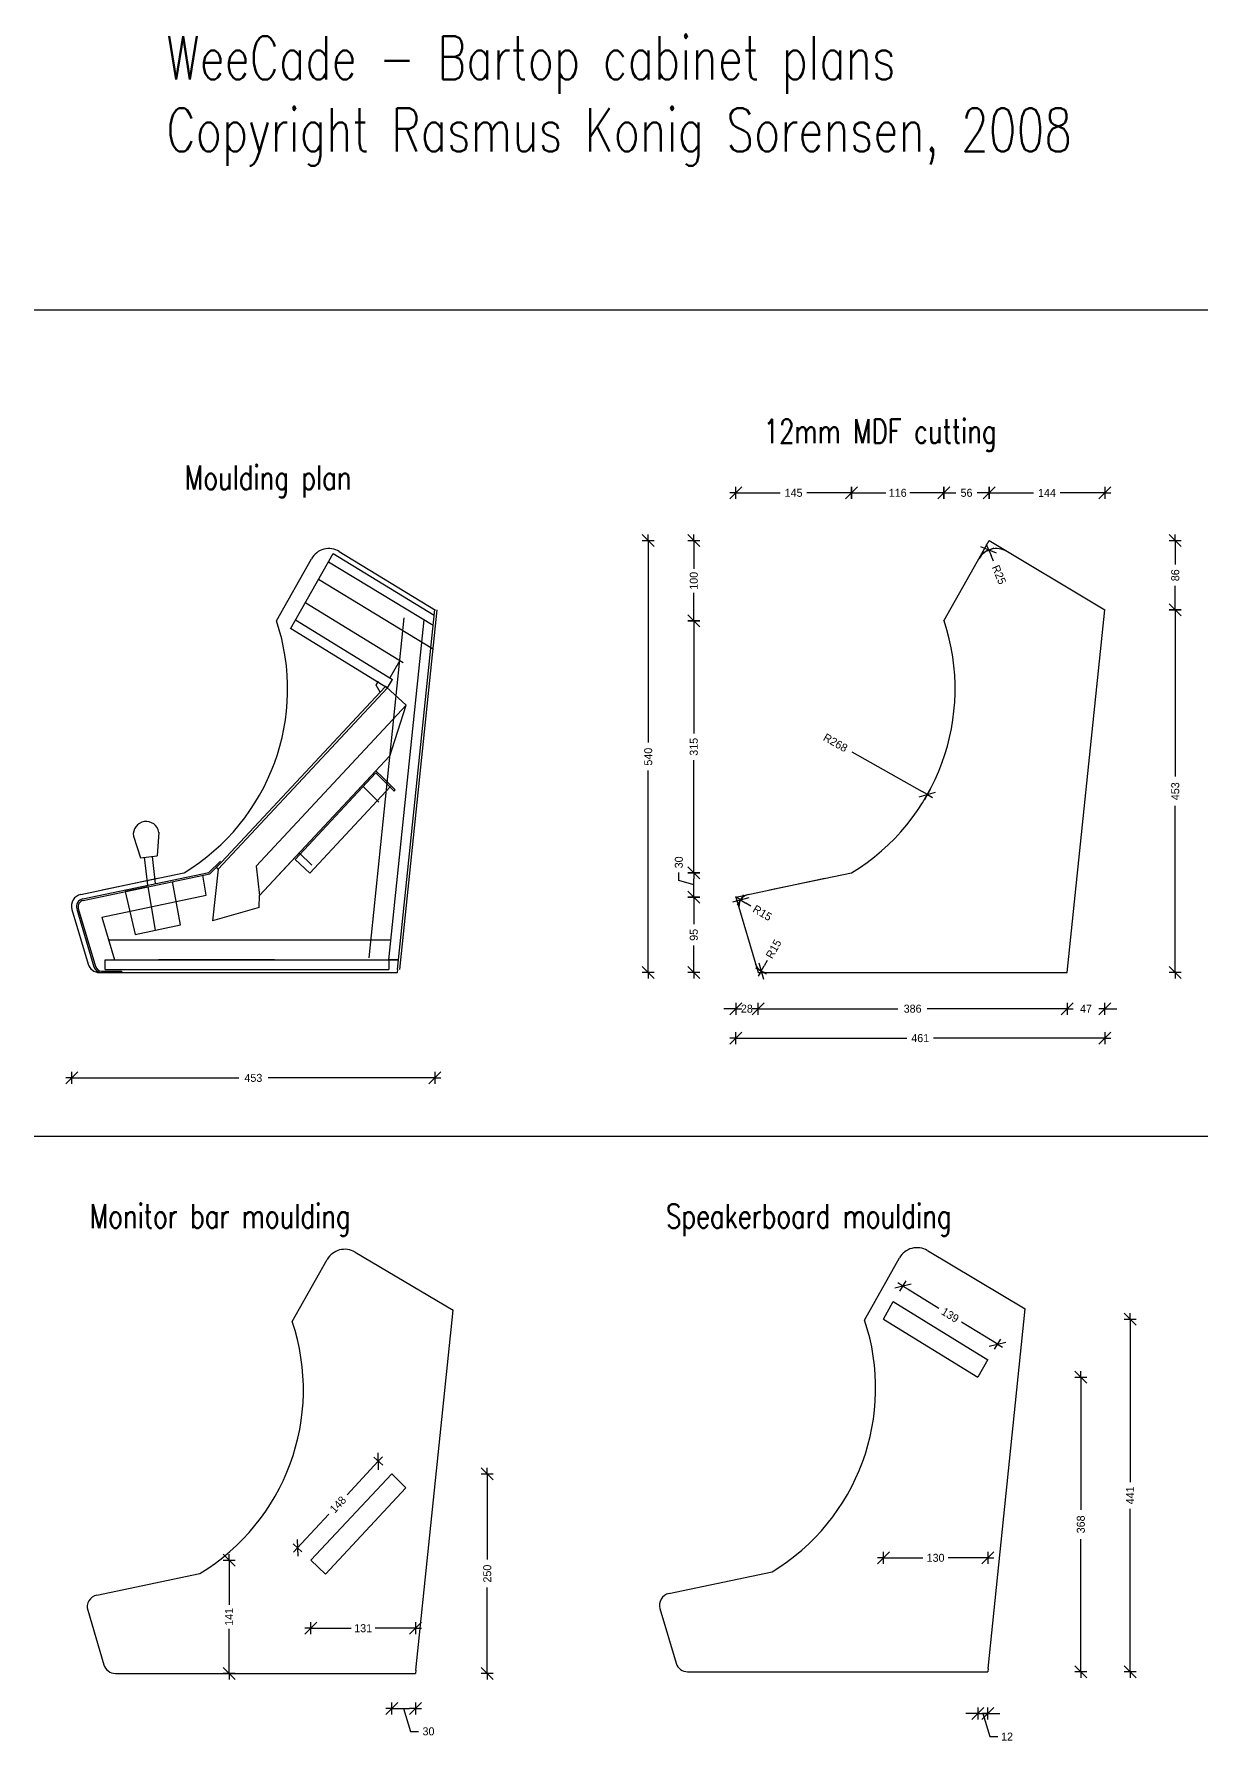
# Model space of a CAD drawing. Header units: millimetres. Extents: x 9064 to 11634, y -1567 to 2512.
# Drawn here: x 9064 to 10523, y 377 to 2512 of the extents above; entities that cross this region are included whole.
import ezdxf

# ---------------------------------------------------------------- set-up
doc = ezdxf.new("R2010")
doc.units = ezdxf.units.MM
doc.header["$LTSCALE"] = 100
doc.layers.get('0').update_dxf_attribs({"lineweight": 25})
doc.styles.add('Arch-Dim', font='romans.shx', dxfattribs={"width": 0.75})
doc.dimstyles.new('BYG', dxfattribs={"dimscale": 0, "dimtxt": 2, "dimasz": 1.5, "dimexe": 1.25, "dimexo": 0.625, "dimgap": 1, "dimtad": 0, "dimdec": 0, "dimzin": 0, "dimdsep": 46, "dimtxsty": 'Standard', "dimblk1": 'BTSKRAM', "dimblk2": 'BTSKRAM', "dimsah": 1, "dimcen": 1.5, "dimse1": 1, "dimse2": 1, "dimadec": 0, "dimazin": 0, "dimtfac": 1, "dimtdec": 0, "dimtofl": 0, "dimtmove": 1, "dimatfit": 3, "dimldrblk": 'BTSKRAM', "dimfxl": 1, "dimtolj": 1, "dimtzin": 0, "dimarcsym": 0})

# ---------------------------------------------------------------- blocks, each defined once
blk = doc.blocks.new('BTSKRAM')
for p, q in [((-1, -1), (1, 1)), ((0, 0), (-1, 0)), ((0, 1), (0, -1)), ((0, 0), (1, 0))]:
    blk.add_line(p, q)
blk = doc.blocks.new('*D67')
at = {"color": 0, "lineweight": -2}
for p, q in [((9118.6, 1207.1), (9319.5, 1207.1)), ((9557.1, 1207.1), (9356.2, 1207.1))]:
    blk.add_line(p, q, dxfattribs=at)
at = {"layer": 'Defpoints', "color": 0}
for p in [(9564.6, 1792.1), (9111.1, 1417.6), (9564.6, 1207.1)]:
    blk.add_point(p, dxfattribs=at)
at = {"color": 0, "lineweight": -2, "xscale": 7.5, "yscale": 7.5, "zscale": 7.5, "rotation": 180}
blk.add_blockref('BTSKRAM', (9111.1, 1207.1), dxfattribs=at)
at = {"color": 0, "lineweight": -2, "xscale": 7.5, "yscale": 7.5, "zscale": 7.5}
blk.add_blockref('BTSKRAM', (9564.6, 1207.1), dxfattribs=at)
at = {"color": 0, "insert": (9337.8, 1207.1), "char_height": 10, "attachment_point": 5}
blk.add_mtext('\\A1;453', dxfattribs=at)
blk = doc.blocks.new('*D69')
at = {"color": 0, "lineweight": -2}
for p, q in [((9933, 1293.6), (9925.5, 1293.6)), ((9975.9, 1293.6), (9983.4, 1293.6))]:
    blk.add_line(p, q, dxfattribs=at)
at = {"layer": 'Defpoints', "color": 0}
for p in [(9940.5, 1433.2), (9968.4, 1338.7), (9968.4, 1293.6)]:
    blk.add_point(p, dxfattribs=at)
at = {"color": 0, "lineweight": -2, "xscale": 7.5, "yscale": 7.5, "zscale": 7.5}
blk.add_blockref('BTSKRAM', (9940.5, 1293.6), dxfattribs=at)
at = {"color": 0, "lineweight": -2, "xscale": 7.5, "yscale": 7.5, "zscale": 7.5, "rotation": 180}
blk.add_blockref('BTSKRAM', (9968.4, 1293.6), dxfattribs=at)
at = {"color": 0, "insert": (9954.4, 1293.6), "char_height": 10, "attachment_point": 5}
blk.add_mtext('\\A1;28', dxfattribs=at)
blk = doc.blocks.new('*D70')
at = {"color": 0, "lineweight": -2}
for p, q in [((9975.9, 1293.6), (10143.2, 1293.6)), ((10347.1, 1293.6), (10179.8, 1293.6))]:
    blk.add_line(p, q, dxfattribs=at)
at = {"layer": 'Defpoints', "color": 0}
for p in [(9968.4, 1338.7), (10354.6, 1338.7), (10354.6, 1293.6)]:
    blk.add_point(p, dxfattribs=at)
at = {"color": 0, "lineweight": -2, "xscale": 7.5, "yscale": 7.5, "zscale": 7.5, "rotation": 180}
blk.add_blockref('BTSKRAM', (9968.4, 1293.6), dxfattribs=at)
at = {"color": 0, "lineweight": -2, "xscale": 7.5, "yscale": 7.5, "zscale": 7.5}
blk.add_blockref('BTSKRAM', (10354.6, 1293.6), dxfattribs=at)
at = {"color": 0, "insert": (10161.5, 1293.6), "char_height": 10, "attachment_point": 5}
blk.add_mtext('\\A1;386', dxfattribs=at)
blk = doc.blocks.new('*D71')
at = {"color": 0, "lineweight": -2}
for p, q in [((10347.1, 1293.6), (10339.6, 1293.6)), ((10409.1, 1293.6), (10416.6, 1293.6))]:
    blk.add_line(p, q, dxfattribs=at)
at = {"layer": 'Defpoints', "color": 0}
for p in [(10401.6, 1792.1), (10354.6, 1338.7), (10401.6, 1293.6)]:
    blk.add_point(p, dxfattribs=at)
at = {"color": 0, "lineweight": -2, "xscale": 7.5, "yscale": 7.5, "zscale": 7.5}
blk.add_blockref('BTSKRAM', (10354.6, 1293.6), dxfattribs=at)
at = {"color": 0, "lineweight": -2, "xscale": 7.5, "yscale": 7.5, "zscale": 7.5, "rotation": 180}
blk.add_blockref('BTSKRAM', (10401.6, 1293.6), dxfattribs=at)
at = {"color": 0, "insert": (10378.1, 1293.6), "char_height": 10, "attachment_point": 5}
blk.add_mtext('\\A1;47', dxfattribs=at)
blk = doc.blocks.new('*D72')
at = {"color": 0, "lineweight": -2}
for p, q in [((9888.1, 1425.7), (9888.1, 1399.2)), ((9888.1, 1346.2), (9888.1, 1372.6))]:
    blk.add_line(p, q, dxfattribs=at)
at = {"layer": 'Defpoints', "color": 0}
for p in [(9888.1, 1433.2), (9940.5, 1433.2), (9968.4, 1338.7)]:
    blk.add_point(p, dxfattribs=at)
at = {"color": 0, "lineweight": -2, "xscale": 7.5, "yscale": 7.5, "zscale": 7.5}
for p, rotation in [((9888.1, 1433.2), 90), ((9888.1, 1338.7), 270)]:
    blk.add_blockref('BTSKRAM', p, dxfattribs=dict(at, rotation=rotation))
at = {"color": 0, "insert": (9888.1, 1385.9), "char_height": 10, "attachment_point": 5, "rotation": 90}
blk.add_mtext('\\A1;95', dxfattribs=at)
blk = doc.blocks.new('*D73')
at = {"color": 0, "lineweight": -2}
for p, q in [((9869.4, 1454), (9869.4, 1464)), ((9888.1, 1448.3), (9869.4, 1454)), ((9888.1, 1440.7), (9888.1, 1456))]:
    blk.add_line(p, q, dxfattribs=at)
at = {"layer": 'Defpoints', "color": 0}
for p in [(9888.1, 1463.5), (10085.1, 1463.5), (9940.5, 1433.2)]:
    blk.add_point(p, dxfattribs=at)
at = {"color": 0, "lineweight": -2, "xscale": 7.5, "yscale": 7.5, "zscale": 7.5}
for p, rotation in [((9888.1, 1463.5), 90), ((9888.1, 1433.2), 270)]:
    blk.add_blockref('BTSKRAM', p, dxfattribs=dict(at, rotation=rotation))
at = {"color": 0, "insert": (9869.4, 1476.5), "char_height": 10, "attachment_point": 5, "rotation": 90}
blk.add_mtext('\\A1;30', dxfattribs=at)
blk = doc.blocks.new('*D74')
at = {"color": 0, "lineweight": -2}
for p, q in [((9888.1, 1770.8), (9888.1, 1637.6)), ((9888.1, 1471), (9888.1, 1604.2))]:
    blk.add_line(p, q, dxfattribs=at)
at = {"layer": 'Defpoints', "color": 0}
for p in [(9888.1, 1778.3), (10200.7, 1778.3), (10085.1, 1463.5)]:
    blk.add_point(p, dxfattribs=at)
at = {"color": 0, "lineweight": -2, "xscale": 7.5, "yscale": 7.5, "zscale": 7.5}
for p, rotation in [((9888.1, 1778.3), 90), ((9888.1, 1463.5), 270)]:
    blk.add_blockref('BTSKRAM', p, dxfattribs=dict(at, rotation=rotation))
at = {"color": 0, "insert": (9888.1, 1620.9), "char_height": 10, "attachment_point": 5, "rotation": 90}
blk.add_mtext('\\A1;315', dxfattribs=at)
blk = doc.blocks.new('*D75')
at = {"color": 0, "lineweight": -2}
for p, q in [((9888.1, 1871.1), (9888.1, 1843.4)), ((9888.1, 1785.8), (9888.1, 1813.4))]:
    blk.add_line(p, q, dxfattribs=at)
at = {"layer": 'Defpoints', "color": 0}
for p in [(9888.1, 1878.6), (10257.1, 1878.6), (10200.7, 1778.3)]:
    blk.add_point(p, dxfattribs=at)
at = {"color": 0, "lineweight": -2, "xscale": 7.5, "yscale": 7.5, "zscale": 7.5}
for p, rotation in [((9888.1, 1878.6), 90), ((9888.1, 1778.3), 270)]:
    blk.add_blockref('BTSKRAM', p, dxfattribs=dict(at, rotation=rotation))
at = {"color": 0, "insert": (9888.1, 1828.4), "char_height": 10, "attachment_point": 5, "rotation": 90}
blk.add_mtext('\\A1;100', dxfattribs=at)
blk = doc.blocks.new('*D76')
at = {"color": 0, "lineweight": -2}
for p, q in [((9948, 1938.3), (9996.1, 1938.3)), ((10077.6, 1938.3), (10029.5, 1938.3))]:
    blk.add_line(p, q, dxfattribs=at)
at = {"layer": 'Defpoints', "color": 0}
for p in [(10085.1, 1938.3), (10085.1, 1463.5), (9940.5, 1433.2)]:
    blk.add_point(p, dxfattribs=at)
at = {"color": 0, "lineweight": -2, "xscale": 7.5, "yscale": 7.5, "zscale": 7.5, "rotation": 180}
blk.add_blockref('BTSKRAM', (9940.5, 1938.3), dxfattribs=at)
at = {"color": 0, "lineweight": -2, "xscale": 7.5, "yscale": 7.5, "zscale": 7.5}
blk.add_blockref('BTSKRAM', (10085.1, 1938.3), dxfattribs=at)
at = {"color": 0, "insert": (10012.8, 1938.3), "char_height": 10, "attachment_point": 5}
blk.add_mtext('\\A1;145', dxfattribs=at)
blk = doc.blocks.new('*D77')
at = {"color": 0, "lineweight": -2}
for p, q in [((10092.6, 1938.3), (10127.9, 1938.3)), ((10193.2, 1938.3), (10157.9, 1938.3))]:
    blk.add_line(p, q, dxfattribs=at)
at = {"layer": 'Defpoints', "color": 0}
for p in [(10200.7, 1938.3), (10200.7, 1778.3), (10085.1, 1463.5)]:
    blk.add_point(p, dxfattribs=at)
at = {"color": 0, "lineweight": -2, "xscale": 7.5, "yscale": 7.5, "zscale": 7.5, "rotation": 180}
blk.add_blockref('BTSKRAM', (10085.1, 1938.3), dxfattribs=at)
at = {"color": 0, "lineweight": -2, "xscale": 7.5, "yscale": 7.5, "zscale": 7.5}
blk.add_blockref('BTSKRAM', (10200.7, 1938.3), dxfattribs=at)
at = {"color": 0, "insert": (10142.9, 1938.3), "char_height": 10, "attachment_point": 5}
blk.add_mtext('\\A1;116', dxfattribs=at)
blk = doc.blocks.new('*D78')
at = {"color": 0, "lineweight": -2}
for p, q in [((10208.2, 1938.3), (10215.6, 1938.3)), ((10249.6, 1938.3), (10242.3, 1938.3))]:
    blk.add_line(p, q, dxfattribs=at)
at = {"layer": 'Defpoints', "color": 0}
for p in [(10257.1, 1938.3), (10257.1, 1878.6), (10200.7, 1778.3)]:
    blk.add_point(p, dxfattribs=at)
at = {"color": 0, "lineweight": -2, "xscale": 7.5, "yscale": 7.5, "zscale": 7.5, "rotation": 180}
blk.add_blockref('BTSKRAM', (10200.7, 1938.3), dxfattribs=at)
at = {"color": 0, "lineweight": -2, "xscale": 7.5, "yscale": 7.5, "zscale": 7.5}
blk.add_blockref('BTSKRAM', (10257.1, 1938.3), dxfattribs=at)
at = {"color": 0, "insert": (10228.9, 1938.3), "char_height": 10, "attachment_point": 5}
blk.add_mtext('\\A1;56', dxfattribs=at)
blk = doc.blocks.new('*D79')
at = {"color": 0, "lineweight": -2}
for p, q in [((10264.6, 1938.3), (10312.7, 1938.3)), ((10394.1, 1938.3), (10346, 1938.3))]:
    blk.add_line(p, q, dxfattribs=at)
at = {"layer": 'Defpoints', "color": 0}
for p in [(10401.6, 1938.3), (10257.1, 1878.6), (10401.6, 1792.1)]:
    blk.add_point(p, dxfattribs=at)
at = {"color": 0, "lineweight": -2, "xscale": 7.5, "yscale": 7.5, "zscale": 7.5, "rotation": 180}
blk.add_blockref('BTSKRAM', (10257.1, 1938.3), dxfattribs=at)
at = {"color": 0, "lineweight": -2, "xscale": 7.5, "yscale": 7.5, "zscale": 7.5}
blk.add_blockref('BTSKRAM', (10401.6, 1938.3), dxfattribs=at)
at = {"color": 0, "insert": (10329.4, 1938.3), "char_height": 10, "attachment_point": 5}
blk.add_mtext('\\A1;144', dxfattribs=at)
blk = doc.blocks.new('*D80')
at = {"color": 0, "lineweight": -2}
for p, q in [((10489.7, 1871.1), (10489.7, 1848.7)), ((10489.7, 1799.6), (10489.7, 1822))]:
    blk.add_line(p, q, dxfattribs=at)
at = {"layer": 'Defpoints', "color": 0}
for p in [(10257.1, 1878.6), (10401.6, 1792.1), (10489.7, 1792.1)]:
    blk.add_point(p, dxfattribs=at)
at = {"color": 0, "lineweight": -2, "xscale": 7.5, "yscale": 7.5, "zscale": 7.5}
for p, rotation in [((10489.7, 1878.6), 90), ((10489.7, 1792.1), 270)]:
    blk.add_blockref('BTSKRAM', p, dxfattribs=dict(at, rotation=rotation))
at = {"color": 0, "insert": (10489.7, 1835.3), "char_height": 10, "attachment_point": 5, "rotation": 90}
blk.add_mtext('\\A1;86', dxfattribs=at)
blk = doc.blocks.new('*D81')
at = {"color": 0, "lineweight": -2}
for p, q in [((10489.7, 1784.6), (10489.7, 1583.7)), ((10489.7, 1346.2), (10489.7, 1547.1))]:
    blk.add_line(p, q, dxfattribs=at)
at = {"layer": 'Defpoints', "color": 0}
for p in [(10401.6, 1792.1), (10354.6, 1338.7), (10489.7, 1338.7)]:
    blk.add_point(p, dxfattribs=at)
at = {"color": 0, "lineweight": -2, "xscale": 7.5, "yscale": 7.5, "zscale": 7.5}
for p, rotation in [((10489.7, 1792.1), 90), ((10489.7, 1338.7), 270)]:
    blk.add_blockref('BTSKRAM', p, dxfattribs=dict(at, rotation=rotation))
at = {"color": 0, "insert": (10489.7, 1565.4), "char_height": 10, "attachment_point": 5, "rotation": 90}
blk.add_mtext('\\A1;453', dxfattribs=at)
blk = doc.blocks.new('*D82')
at = {"color": 0, "lineweight": -2}
for p, q in [((9948, 1256.8), (10154.3, 1256.8)), ((10394.1, 1256.8), (10187.7, 1256.8))]:
    blk.add_line(p, q, dxfattribs=at)
at = {"layer": 'Defpoints', "color": 0}
for p in [(10401.6, 1792.1), (9940.5, 1433.2), (10401.6, 1256.8)]:
    blk.add_point(p, dxfattribs=at)
at = {"color": 0, "lineweight": -2, "xscale": 7.5, "yscale": 7.5, "zscale": 7.5, "rotation": 180}
blk.add_blockref('BTSKRAM', (9940.5, 1256.8), dxfattribs=at)
at = {"color": 0, "lineweight": -2, "xscale": 7.5, "yscale": 7.5, "zscale": 7.5}
blk.add_blockref('BTSKRAM', (10401.6, 1256.8), dxfattribs=at)
at = {"color": 0, "insert": (10171, 1256.8), "char_height": 10, "attachment_point": 5}
blk.add_mtext('\\A1;461', dxfattribs=at)
blk = doc.blocks.new('*D83')
at = {"color": 0, "lineweight": -2}
for p, q in [((9831.2, 1871.1), (9831.2, 1626.1)), ((9831.2, 1346.2), (9831.2, 1591.1))]:
    blk.add_line(p, q, dxfattribs=at)
at = {"layer": 'Defpoints', "color": 0}
for p in [(9831.2, 1878.6), (10257.1, 1878.6), (9968.4, 1338.7)]:
    blk.add_point(p, dxfattribs=at)
at = {"color": 0, "lineweight": -2, "xscale": 7.5, "yscale": 7.5, "zscale": 7.5}
for p, rotation in [((9831.2, 1878.6), 90), ((9831.2, 1338.7), 270)]:
    blk.add_blockref('BTSKRAM', p, dxfattribs=dict(at, rotation=rotation))
at = {"color": 0, "insert": (9831.2, 1608.6), "char_height": 10, "attachment_point": 5, "rotation": 90}
blk.add_mtext('\\A1;540', dxfattribs=at)
blk = doc.blocks.new('*D84')
at = {"color": 0, "lineweight": -2}
blk.add_line((10085.4, 1614.5), (10173.4, 1564.9), dxfattribs=at)
at = {"layer": 'Defpoints', "color": 0}
for p in [(9946.1, 1693.2), (10179.9, 1561.2)]:
    blk.add_point(p, dxfattribs=at)
at = {"color": 0, "lineweight": -2, "xscale": 7.5, "yscale": 7.5, "zscale": 7.5, "rotation": 330.5556707138304}
blk.add_blockref('BTSKRAM', (10179.9, 1561.2), dxfattribs=at)
at = {"color": 0, "insert": (10065.1, 1626), "char_height": 10, "attachment_point": 5, "rotation": 330.5557}
blk.add_mtext('\\A1;R268', dxfattribs=at)
blk = doc.blocks.new('*D85')
at = {"color": 0, "lineweight": -2}
blk.add_line((10262.4, 1852.9), (10259.5, 1859.9), dxfattribs=at)
at = {"layer": 'Defpoints', "color": 0}
for p in [(10256.6, 1866.8), (10266.2, 1843.7)]:
    blk.add_point(p, dxfattribs=at)
at = {"color": 0, "lineweight": -2, "xscale": 7.5, "yscale": 7.5, "zscale": 7.5, "rotation": 112.722342146898}
blk.add_blockref('BTSKRAM', (10256.6, 1866.8), dxfattribs=at)
at = {"color": 0, "insert": (10269.4, 1836), "char_height": 10, "attachment_point": 5, "rotation": 292.7223}
blk.add_mtext('\\A1;R25', dxfattribs=at)
blk = doc.blocks.new('*D86')
at = {"color": 0, "lineweight": -2}
blk.add_line((9959.5, 1421.8), (9953, 1425.7), dxfattribs=at)
at = {"layer": 'Defpoints', "color": 0}
for p in [(9946.6, 1429.5), (9959.5, 1421.8)]:
    blk.add_point(p, dxfattribs=at)
at = {"color": 0, "lineweight": -2, "xscale": 7.5, "yscale": 7.5, "zscale": 7.5, "rotation": 149.269185078711}
blk.add_blockref('BTSKRAM', (9946.6, 1429.5), dxfattribs=at)
at = {"color": 0, "insert": (9973.8, 1413.3), "char_height": 10, "attachment_point": 5, "rotation": 329.2692}
blk.add_mtext('\\A1;R15', dxfattribs=at)
blk = doc.blocks.new('*D87')
at = {"color": 0, "lineweight": -2}
blk.add_line((9979.6, 1353.7), (9975.9, 1347.1), dxfattribs=at)
at = {"layer": 'Defpoints', "color": 0}
for p in [(9979.6, 1353.7), (9972.3, 1340.6)]:
    blk.add_point(p, dxfattribs=at)
at = {"color": 0, "lineweight": -2, "xscale": 7.5, "yscale": 7.5, "zscale": 7.5, "rotation": 240.6161360573702}
blk.add_blockref('BTSKRAM', (9972.3, 1340.6), dxfattribs=at)
at = {"color": 0, "insert": (9987.8, 1368.2), "char_height": 10, "attachment_point": 5, "rotation": 60.6161}
blk.add_mtext('\\A1;R15', dxfattribs=at)
blk = doc.blocks.new('*D88')
at = {"color": 0, "lineweight": -2}
for p, q in [((9630.1, 704.9), (9630.1, 605.1)), ((9630.1, 470.3), (9630.1, 570.1))]:
    blk.add_line(p, q, dxfattribs=at)
at = {"layer": 'Defpoints', "color": 0}
for p in [(9510.7, 712.4), (9540.3, 462.8), (9630.1, 462.8)]:
    blk.add_point(p, dxfattribs=at)
at = {"color": 0, "lineweight": -2, "xscale": 7.5, "yscale": 7.5, "zscale": 7.5}
for p, rotation in [((9630.1, 712.4), 90), ((9630.1, 462.8), 270)]:
    blk.add_blockref('BTSKRAM', p, dxfattribs=dict(at, rotation=rotation))
at = {"color": 0, "insert": (9630.1, 587.6), "char_height": 10, "attachment_point": 5, "rotation": 90}
blk.add_mtext('\\A1;250', dxfattribs=at)
blk = doc.blocks.new('*D89')
at = {"color": 0, "lineweight": -2}
for p, q in [((9518.2, 419.1), (9532.8, 419.1)), ((9525.5, 419.1), (9534.1, 390.4)), ((9534.1, 390.4), (9544.1, 390.4))]:
    blk.add_line(p, q, dxfattribs=at)
at = {"layer": 'Defpoints', "color": 0}
for p in [(9510.7, 712.4), (9540.3, 462.8), (9540.3, 419.1)]:
    blk.add_point(p, dxfattribs=at)
at = {"color": 0, "lineweight": -2, "xscale": 7.5, "yscale": 7.5, "zscale": 7.5, "rotation": 180}
blk.add_blockref('BTSKRAM', (9510.7, 419.1), dxfattribs=at)
at = {"color": 0, "lineweight": -2, "xscale": 7.5, "yscale": 7.5, "zscale": 7.5}
blk.add_blockref('BTSKRAM', (9540.3, 419.1), dxfattribs=at)
at = {"color": 0, "insert": (9556.6, 390.4), "char_height": 10, "attachment_point": 5}
blk.add_mtext('\\A1;30', dxfattribs=at)
blk = doc.blocks.new('*D90')
at = {"color": 0, "lineweight": -2}
for p, q in [((9307.4, 596.7), (9307.4, 548.5)), ((9307.4, 470.3), (9307.4, 518.5))]:
    blk.add_line(p, q, dxfattribs=at)
at = {"layer": 'Defpoints', "color": 0}
for p in [(9409.8, 604.2), (9307.4, 462.8), (9352.8, 462.8)]:
    blk.add_point(p, dxfattribs=at)
at = {"color": 0, "lineweight": -2, "xscale": 7.5, "yscale": 7.5, "zscale": 7.5}
for p, rotation in [((9307.4, 604.2), 90), ((9307.4, 462.8), 270)]:
    blk.add_blockref('BTSKRAM', p, dxfattribs=dict(at, rotation=rotation))
at = {"color": 0, "insert": (9307.4, 533.5), "char_height": 10, "attachment_point": 5, "rotation": 90}
blk.add_mtext('\\A1;141', dxfattribs=at)
blk = doc.blocks.new('*D91')
at = {"color": 0, "lineweight": -2}
for p, q in [((9417.3, 519.3), (9460, 519.3)), ((9532.8, 519.3), (9490, 519.3))]:
    blk.add_line(p, q, dxfattribs=at)
at = {"layer": 'Defpoints', "color": 0}
for p in [(9409.8, 604.2), (9409.8, 519.3), (9540.3, 462.8)]:
    blk.add_point(p, dxfattribs=at)
at = {"color": 0, "lineweight": -2, "xscale": 7.5, "yscale": 7.5, "zscale": 7.5, "rotation": 180}
blk.add_blockref('BTSKRAM', (9409.8, 519.3), dxfattribs=at)
at = {"color": 0, "lineweight": -2, "xscale": 7.5, "yscale": 7.5, "zscale": 7.5}
blk.add_blockref('BTSKRAM', (9540.3, 519.3), dxfattribs=at)
at = {"color": 0, "insert": (9475, 519.3), "char_height": 10, "attachment_point": 5}
blk.add_mtext('\\A1;131', dxfattribs=at)
blk = doc.blocks.new('*D92')
at = {"color": 0, "lineweight": -2}
for p, q in [((9488.8, 722.6), (9454.8, 686.1)), ((9398.1, 625.3), (9432.1, 661.8))]:
    blk.add_line(p, q, dxfattribs=at)
at = {"layer": 'Defpoints', "color": 0}
for p in [(9493.9, 728.1), (9510.7, 712.4), (9409.8, 604.2)]:
    blk.add_point(p, dxfattribs=at)
at = {"color": 0, "lineweight": -2, "xscale": 7.5, "yscale": 7.5, "zscale": 7.5}
for p, rotation in [((9493.9, 728.1), 46.99062782343434), ((9393, 619.8), 226.9906278234344)]:
    blk.add_blockref('BTSKRAM', p, dxfattribs=dict(at, rotation=rotation))
at = {"color": 0, "insert": (9443.5, 673.9), "char_height": 10, "attachment_point": 5, "rotation": 46.9906}
blk.add_mtext('\\A1;148', dxfattribs=at)
blk = doc.blocks.new('*D93')
at = {"color": 0, "lineweight": -2}
for p, q in [((10235.5, 412.6), (10228, 412.6)), ((10243, 412.6), (10255.3, 412.6)), ((10249.2, 412.6), (10257.8, 383.9)), ((10262.8, 412.6), (10270.3, 412.6)), ((10257.8, 383.9), (10267.8, 383.9))]:
    blk.add_line(p, q, dxfattribs=at)
at = {"layer": 'Defpoints', "color": 0}
for p in [(10243, 833.3), (10255.3, 464.9), (10255.3, 412.6)]:
    blk.add_point(p, dxfattribs=at)
at = {"color": 0, "lineweight": -2, "xscale": 7.5, "yscale": 7.5, "zscale": 7.5}
blk.add_blockref('BTSKRAM', (10243, 412.6), dxfattribs=at)
at = {"color": 0, "lineweight": -2, "xscale": 7.5, "yscale": 7.5, "zscale": 7.5, "rotation": 180}
blk.add_blockref('BTSKRAM', (10255.3, 412.6), dxfattribs=at)
at = {"color": 0, "insert": (10279.5, 383.9), "char_height": 10, "attachment_point": 5}
blk.add_mtext('\\A1;12', dxfattribs=at)
blk = doc.blocks.new('*D94')
at = {"color": 0, "lineweight": -2}
for p, q in [((10371.7, 825.8), (10371.7, 667.4)), ((10371.7, 472.4), (10371.7, 630.7))]:
    blk.add_line(p, q, dxfattribs=at)
at = {"layer": 'Defpoints', "color": 0}
for p in [(10243, 833.3), (10255.3, 464.9), (10371.7, 464.9)]:
    blk.add_point(p, dxfattribs=at)
at = {"color": 0, "lineweight": -2, "xscale": 7.5, "yscale": 7.5, "zscale": 7.5}
for p, rotation in [((10371.7, 833.3), 90), ((10371.7, 464.9), 270)]:
    blk.add_blockref('BTSKRAM', p, dxfattribs=dict(at, rotation=rotation))
at = {"color": 0, "insert": (10371.7, 649.1), "char_height": 10, "attachment_point": 5, "rotation": 90}
blk.add_mtext('\\A1;368', dxfattribs=at)
blk = doc.blocks.new('*D95')
at = {"color": 0, "lineweight": -2}
for p, q in [((10132.6, 607.3), (10174.4, 607.3)), ((10247.8, 607.3), (10206, 607.3))]:
    blk.add_line(p, q, dxfattribs=at)
at = {"layer": 'Defpoints', "color": 0}
for p in [(10125.1, 905.7), (10125.1, 607.3), (10255.3, 464.9)]:
    blk.add_point(p, dxfattribs=at)
at = {"color": 0, "lineweight": -2, "xscale": 7.5, "yscale": 7.5, "zscale": 7.5, "rotation": 180}
blk.add_blockref('BTSKRAM', (10125.1, 607.3), dxfattribs=at)
at = {"color": 0, "lineweight": -2, "xscale": 7.5, "yscale": 7.5, "zscale": 7.5}
blk.add_blockref('BTSKRAM', (10255.3, 607.3), dxfattribs=at)
at = {"color": 0, "insert": (10190.2, 607.3), "char_height": 10, "attachment_point": 5}
blk.add_mtext('\\A1;130', dxfattribs=at)
blk = doc.blocks.new('*D96')
at = {"color": 0, "lineweight": -2}
for p, q in [((10433.3, 898.2), (10433.3, 701.9)), ((10433.3, 472.4), (10433.3, 668.6))]:
    blk.add_line(p, q, dxfattribs=at)
at = {"layer": 'Defpoints', "color": 0}
for p in [(10125.1, 905.7), (10255.3, 464.9), (10433.3, 464.9)]:
    blk.add_point(p, dxfattribs=at)
at = {"color": 0, "lineweight": -2, "xscale": 7.5, "yscale": 7.5, "zscale": 7.5}
for p, rotation in [((10433.3, 905.7), 90), ((10433.3, 464.9), 270)]:
    blk.add_blockref('BTSKRAM', p, dxfattribs=dict(at, rotation=rotation))
at = {"color": 0, "insert": (10433.3, 685.3), "char_height": 10, "attachment_point": 5, "rotation": 90}
blk.add_mtext('\\A1;441', dxfattribs=at)
blk = doc.blocks.new('*D97')
at = {"color": 0, "lineweight": -2}
for p, q in [((10155.8, 943), (10194.2, 919.4)), ((10261.1, 878.4), (10222.6, 902))]:
    blk.add_line(p, q, dxfattribs=at)
at = {"layer": 'Defpoints', "color": 0}
for p in [(10149.4, 947), (10137.4, 927.5), (10255.5, 855)]:
    blk.add_point(p, dxfattribs=at)
at = {"color": 0, "lineweight": -2, "xscale": 7.5, "yscale": 7.5, "zscale": 7.5}
for p, rotation in [((10149.4, 947), 148.4497350870203), ((10267.5, 874.4), 328.4497350870203)]:
    blk.add_blockref('BTSKRAM', p, dxfattribs=dict(at, rotation=rotation))
at = {"color": 0, "insert": (10208.4, 910.7), "char_height": 10, "attachment_point": 5, "rotation": 328.4497}
blk.add_mtext('\\A1;139', dxfattribs=at)

msp = doc.modelspace()

# ---------------------------------------------------------------- linework, layer by layer
for p, q in [((9063.9, 2167.1), (11634.4, 2167.1)), ((10200.7, 1778.3), (10257.1, 1878.6)), ((10257.1, 1878.6), (10401.6, 1792.1)), ((9384.1, 1768.5), (9437.4, 1862.7)), ((9437.4, 1862.7), (9563.9, 1785.5)), ((9445.2, 1865.1), (9565.2, 1791.7)), ((9366.7, 1778.3), (9410.4, 1855.9)), ((9431.5, 1852.3), (9562.6, 1772.8)), ((9419.2, 1830.5), (9561.6, 1743.9)), ((9403.4, 1800.8), (9524.9, 1726.3)), ((9390.4, 1779.5), (9511.8, 1705)), ((9482.3, 1357.2), (9526.3, 1782)), ((9507.2, 1354.7), (9551.2, 1779.4)), ((9518, 1342.7), (9564.6, 1792.5)), ((9521, 1342.4), (9567.6, 1792.2)), ((10354.6, 1338.7), (10401.6, 1792.1)), ((9384.4, 1769), (9505.5, 1694.7)), ((9520.8, 1728.8), (9508.3, 1707.1)), ((9294, 1467.9), (9505.4, 1694.6)), ((9294, 1467.9), (9505.4, 1694.6)), ((9298, 1476.8), (9496.3, 1689.4)), ((9298, 1476.8), (9496.3, 1689.4)), ((9491.3, 1698), (9494.2, 1702.9)), ((9496.1, 1689.2), (9491.3, 1698)), ((9503, 1696.4), (9496.1, 1689.2)), ((9505.4, 1694.6), (9503, 1696.4)), ((9528.8, 1672.8), (9504.2, 1695.5)), ((9505.5, 1694.7), (9511.8, 1705)), ((9528.8, 1672.8), (9341.3, 1471.7)), ((9507.7, 1608.1), (9528.8, 1672.8)), ((9507.7, 1609.1), (9345.4, 1435.1)), ((9367.5, 1458.8), (9491, 1591)), ((9367.5, 1458.8), (9491, 1591)), ((9491, 1588.2), (9390, 1480)), ((9498.8, 1583.2), (9491, 1591)), ((9497.4, 1581.8), (9491, 1588.2)), ((9497.4, 1581.8), (9513.7, 1565.6)), ((9515.1, 1567), (9498.8, 1583.2)), ((9509.3, 1571.2), (9408.3, 1463)), ((9474.5, 1571.7), (9494.7, 1551.6)), ((9474.5, 1571.7), (9494.7, 1551.6)), ((9513.7, 1565.6), (9515.1, 1567)), ((9188, 1509.2), (9196.8, 1482.3)), ((9219.6, 1514.1), (9217.6, 1484.7)), ((9196.8, 1482.3), (9217.6, 1484.7)), ((9205.8, 1447.9), (9201.8, 1482.9)), ((9215.6, 1449.9), (9211.7, 1484)), ((9282.3, 1463.9), (9296.6, 1478.2)), ((9282.3, 1463.9), (9296.6, 1478.2)), ((9283.3, 1462.1), (9298, 1476.8)), ((9283.3, 1462.1), (9298, 1476.8)), ((9408.3, 1463), (9390, 1480)), ((9395.2, 1488.5), (9410.7, 1473)), ((9122.4, 1436.5), (9218, 1456.6)), ((9122.4, 1436.5), (9218, 1456.6)), ((9124.7, 1430.9), (9282.3, 1463.9)), ((9124.7, 1430.9), (9282.3, 1463.9)), ((9125.1, 1428.9), (9283.3, 1462.1)), ((9125.1, 1428.9), (9283.3, 1462.1)), ((9148.8, 1442), (9251.1, 1463.5)), ((9148.8, 1442), (9251.1, 1463.5)), ((9246.8, 1398.6), (9236.7, 1452.6)), ((9279, 1435.6), (9274.8, 1460.3)), ((9294, 1467.9), (9286.7, 1403.3)), ((9294, 1467.9), (9291.6, 1470.4)), ((9294, 1467.9), (9291.6, 1470.4)), ((9341.3, 1471.7), (9345.4, 1435.1)), ((9940.5, 1433.2), (10052, 1456.6)), ((9982.8, 1442), (10085.1, 1463.5)), ((9148.3, 1408.2), (9279, 1435.6)), ((9206, 1445.9), (9177.6, 1439.9)), ((9206, 1445.9), (9177.6, 1439.9)), ((9177.6, 1439.9), (9190, 1386.5)), ((9206, 1445.9), (9215.3, 1391.7)), ((9345.2, 1420.2), (9345.4, 1435.1)), ((9940.5, 1433.2), (9968.4, 1338.7)), ((9111.1, 1417.6), (9131.2, 1349.4)), ((9111.1, 1417.6), (9131.2, 1349.4)), ((9117.1, 1418.2), (9138.6, 1345.8)), ((9117.1, 1418.2), (9138.6, 1345.8)), ((9119.1, 1418.8), (9140.5, 1346.4)), ((9119.1, 1418.8), (9140.5, 1346.4)), ((9345.2, 1420.2), (9286.7, 1403.3)), ((9148.3, 1408.2), (9164.1, 1354.7)), ((9190, 1386.5), (9246.8, 1398.6)), ((9156.7, 1379.7), (9509.8, 1379.7)), ((9152.8, 1354.7), (9507.2, 1354.7)), ((9152.8, 1342.7), (9152.8, 1354.7)), ((9152.8, 1354.7), (9507.2, 1354.7)), ((9152.8, 1342.7), (9152.8, 1354.7)), ((9364.2, 1354.7), (9219.2, 1354.7)), ((9364.2, 1354.7), (9219.2, 1354.7)), ((9507.2, 1354.7), (9519.2, 1354.7)), ((9519.2, 1354.7), (9507.2, 1354.7)), ((9507.2, 1354.7), (9507.2, 1342.7)), ((9145.6, 1338.7), (9151.9, 1338.7)), ((9145.6, 1338.7), (9151.9, 1338.7)), ((9148.2, 1340.7), (9173, 1340.7)), ((9148.2, 1340.7), (9173, 1340.7)), ((9148.2, 1338.7), (9517.6, 1338.7)), ((9148.2, 1338.7), (9517.6, 1338.7)), ((9152.8, 1342.7), (9507.2, 1342.7)), ((9152.8, 1342.7), (9507.2, 1342.7)), ((9173, 1340.7), (9173, 1338.7)), ((9173, 1340.7), (9173, 1338.7)), ((9518, 1342.7), (9517.6, 1338.6)), ((9968.4, 1338.7), (10354.6, 1338.7)), ((9063.9, 1134.1), (11634.4, 1134.1)), ((9464.9, 989.3), (9587.3, 916.7)), ((10101.4, 904.5), (10145.1, 982.1)), ((10179.9, 991.3), (10302.3, 918.7)), ((9386.4, 902.5), (9430.1, 980.1)), ((10125.1, 905.7), (10137.4, 927.5)), ((10137.4, 927.5), (10255.5, 854.9)), ((10255.7, 468.9), (10302.3, 918.7)), ((9540.7, 466.9), (9587.3, 916.7)), ((10125.1, 905.7), (10243, 833.3)), ((10255.5, 855), (10243, 833.3)), ((9510.7, 712.4), (9409.8, 604.2)), ((9517.1, 706), (9510.7, 712.4)), ((9517.1, 706), (9528.4, 694.7)), ((9528.4, 694.7), (9428, 587.1)), ((9428, 587.1), (9409.8, 604.2)), ((9142.1, 560.7), (9270.9, 587.7)), ((9857.1, 562.7), (9985.9, 589.7)), ((9130.8, 541.8), (9151, 473.6)), ((9845.8, 543.8), (9866, 475.6)), ((9165.4, 462.9), (9540.3, 462.8)), ((9540.7, 466.9), (9540.3, 462.8)), ((9880.4, 464.9), (10255.3, 464.9)), ((10255.7, 468.9), (10255.3, 464.9))]:
    msp.add_line(p, q)
for centre, radius, start, end in [((9432.2, 1843.7), 25, 58.6895, 150.7442), ((10266.2, 1843.7), 25, 58.6895, 150.7442), ((9112.1, 1693.2), 268.5, 301.1932, 18.4885), ((9946.1, 1693.2), 268.5, 301.1932, 18.4885), ((9203.8, 1511.6), 16, 8.6769, 188.6769), ((9125.5, 1421.8), 15, 101.8421, 196.4784), ((9125.5, 1421.8), 15, 101.8421, 196.4784), ((9126.7, 1421.1), 10, 101.8421, 196.4784), ((9126.7, 1421.1), 10, 101.8421, 196.4784), ((9959.5, 1421.8), 15, 101.8421, 196.4784), ((9126.7, 1421.1), 8, 101.8421, 196.4784), ((9126.7, 1421.1), 8, 101.8421, 196.4784), ((9145.6, 1353.7), 15, 196.4784, 270), ((9145.6, 1353.7), 15, 196.4784, 270), ((9148.2, 1348.7), 10, 196.4784, 270), ((9148.2, 1348.7), 10, 196.4784, 270), ((9148.2, 1348.7), 8, 196.4784, 270), ((9148.2, 1348.7), 8, 196.4784, 270), ((9979.6, 1353.7), 15, 196.4784, 270), ((9451.9, 967.9), 25, 58.6895, 150.7442), ((10166.9, 969.9), 25, 58.6895, 150.7442), ((9131.8, 817.4), 268.5, 301.1932, 18.4885), ((9846.8, 819.4), 268.5, 301.1932, 18.4885), ((9145.2, 546), 15, 101.8421, 196.4784), ((9860.2, 548), 15, 101.8421, 196.4784), ((9165.4, 477.9), 15, 196.4784, 270), ((9880.4, 479.9), 15, 196.4784, 270)]:
    msp.add_arc(centre, radius, start, end)

# ---------------------------------------------------------------- texts
at = {"attachment_point": 1, "style": 'Arch-Dim'}
for s, insert, char_height, width in [('WeeCade - Bartop cabinet plans^JCopyright Rasmus Konig Sorensen, 2008', (9229.1, 2509), 54, 1566.753), ('12mm MDF cutting', (9975.3, 2030.2), 30, 870.418), ('Moulding plan', (9252.2, 1972.4), 30, 870.418), ('Monitor bar moulding', (9133.4, 1049.5), 30, 870.418), ('Speakerboard moulding', (9853.4, 1049.5), 30, 870.418)]:
    msp.add_mtext(s, dxfattribs=dict(at, insert=insert, char_height=char_height, width=width))

# ---------------------------------------------------------------- dimensions: what is measured, and where the dimension line sits
for base, p1, p2, picture, middle in [((10085.1, 1938.3), (9940.5, 1433.2), (10085.1, 1463.5), '*D76', (10012.8, 1938.3)), ((10200.7, 1938.3), (10085.1, 1463.5), (10200.7, 1778.3), '*D77', (10142.9, 1938.3)), ((10257.1, 1938.3), (10200.7, 1778.3), (10257.1, 1878.6), '*D78', (10228.9, 1938.3)), ((10401.5515, 1938.3108), (10257.15, 1878.5562), (10401.5515, 1792.1374), '*D79', (10329.3507, 1938.3108)), ((9564.5515, 1207.0581), (9111.083, 1417.5652), (9564.5515, 1792.1374), '*D67', (9337.8173, 1207.0581)), ((10401.6, 1256.8), (9940.5, 1433.2), (10401.6, 1792.1), '*D82', (10171, 1256.8)), ((10401.6, 1293.6), (10354.6, 1338.7), (10401.6, 1792.1), '*D71', (10378.1, 1293.6)), ((9968.4, 1293.6), (9940.5, 1433.2), (9968.4, 1338.7), '*D69', (9954.4, 1293.6)), ((10354.6, 1293.6), (9968.4, 1338.7), (10354.6, 1338.7), '*D70', (10161.5, 1293.6)), ((10125.1, 607.3), (10255.3, 464.9), (10125.1, 905.7), '*D95', (10190.2, 607.3)), ((10255.3, 412.6), (10243, 833.3), (10255.3, 464.9), '*D93', (10272.8, 383.9)), ((9540.3, 419.1), (9510.7, 712.4), (9540.3, 462.8), '*D89', (9549.1, 390.4)), ((9409.7534, 519.3133), (9540.311, 462.7915), (9409.7534, 604.1965), '*D91', (9475.0322, 519.3133))]:
    dim = msp.add_linear_dim(base=base, p1=p1, p2=p2, dimstyle='BYG', override={"dimscale": 5})
    dim.commit()
    dim.dimension.update_dxf_attribs({"geometry": picture, "text_midpoint": middle})
for base, p1, p2, picture, middle in [((9831.2, 1878.6), (9968.4, 1338.7), (10257.1, 1878.6), '*D83', (9831.2, 1608.6)), ((9888.1, 1878.6), (10200.7, 1778.3), (10257.1, 1878.6), '*D75', (9888.1, 1828.4)), ((10489.6717, 1792.1374), (10257.15, 1878.5562), (10401.5515, 1792.1374), '*D80', (10489.6717, 1835.3468)), ((10489.7, 1338.7), (10401.6, 1792.1), (10354.6, 1338.7), '*D81', (10489.7, 1565.4)), ((9888.1, 1778.3), (10085.1, 1463.5), (10200.7, 1778.3), '*D74', (9888.1, 1620.9)), ((9888.1, 1463.5), (9940.5, 1433.2), (10085.1, 1463.5), '*D73', (9869.4, 1469)), ((9888.1433, 1433.1628), (9968.423, 1338.6613), (9940.4692, 1433.1628), '*D72', (9888.1433, 1385.9121)), ((10433.3, 464.9), (10125.1, 905.7), (10255.3, 464.9), '*D96', (10433.3, 685.3)), ((10371.7, 464.9), (10243, 833.3), (10255.3, 464.9), '*D94', (10371.7, 649.1)), ((9630.1, 462.8), (9510.7, 712.4), (9540.3, 462.8), '*D88', (9630.1, 587.6)), ((9307.4, 462.8), (9409.8, 604.2), (9352.8, 462.8), '*D90', (9307.4, 533.5))]:
    dim = msp.add_linear_dim(base=base, p1=p1, p2=p2, angle=90, dimstyle='BYG', override={"dimscale": 5})
    dim.commit()
    dim.dimension.update_dxf_attribs({"geometry": picture, "text_midpoint": middle})
for center, mpoint, picture, middle in [((10266.2, 1843.7), (10256.6, 1866.8), '*D85', (10269.4, 1836)), ((9946.1, 1693.2), (10179.9, 1561.2), '*D84', (10065.1, 1626)), ((9959.5, 1421.8), (9946.6, 1429.5), '*D86', (9973.8, 1413.3)), ((9979.6, 1353.7), (9972.3, 1340.6), '*D87', (9987.8, 1368.2))]:
    dim = msp.add_radius_dim(center=center, mpoint=mpoint, dimstyle='BYG', override={"dimscale": 5})
    dim.commit()
    dim.dimension.update_dxf_attribs({"geometry": picture, "text_midpoint": middle, "dimtype": 164})
for p1, p2, distance, picture, middle in [((10255.5, 855), (10137.4, 927.5), -22.9, '*D97', (10208.4, 910.7)), ((9409.8, 604.2), (9510.7, 712.4), 22.9, '*D92', (9443.5, 673.9))]:
    dim = msp.add_aligned_dim(p1=p1, p2=p2, distance=distance, dimstyle='BYG', override={"dimscale": 5})
    dim.commit()
    dim.dimension.update_dxf_attribs({"geometry": picture, "text_midpoint": middle})

doc.saveas('drawing.dxf')
